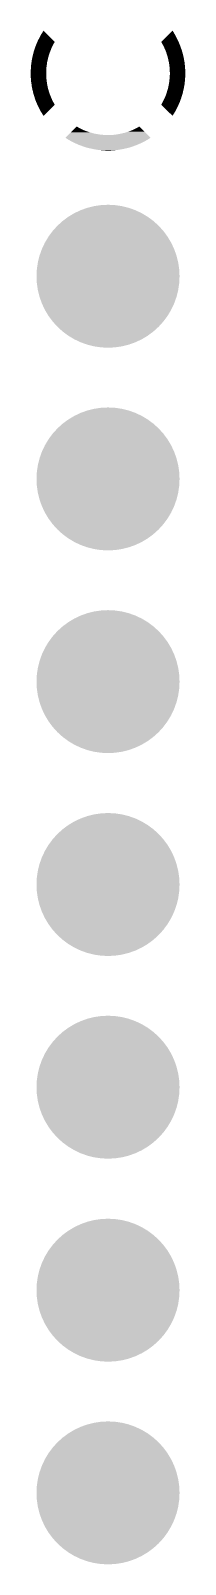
# Model space of a CAD drawing. Extents: x 295 to 953, y 10 to 290.
# Drawn here: x 504.38 to 505.9, y 160.37 to 175.49 of the extents above; entities that cross this region are included whole.
import ezdxf

# ---------------------------------------------------------------- set-up
doc = ezdxf.new("R2010")
doc.units = 0
doc.header["$LTSCALE"] = 5
doc.header["$MEASUREMENT"] = 0
doc.layers.get('0').update_dxf_attribs({"linetype": 'CONTINUOUS', "lineweight": 25})

msp = doc.modelspace()

# ---------------------------------------------------------------- linework, layer by layer
at = {"const_width": 0.705}
for points in [[(504.787, 173.071, 1), (505.492, 173.071, 1)], [(504.787, 171.072, 1), (505.492, 171.072, 1)], [(504.787, 169.073, 1), (505.492, 169.073, 1)], [(504.787, 167.072, 1), (505.492, 167.072, 1)], [(504.787, 165.073, 1), (505.492, 165.073, 1)], [(504.787, 163.071, 1), (505.492, 163.071, 1)], [(504.787, 161.072, 1), (505.492, 161.072, 1)]]:
    msp.add_lwpolyline(points, format="xyb", close=True, dxfattribs=at)
for points in [[(504.464, 175.425), (504.483, 175.46), (504.571, 175.425), (504.537, 175.46)], [(504.483, 175.46), (504.504, 175.493), (504.537, 175.46), (504.504, 175.493)], [(505.731, 175.449), (505.765, 175.483), (505.802, 175.449), (505.782, 175.483)], [(505.765, 175.483), (505.775, 175.493), (505.782, 175.483), (505.775, 175.493)], [(504.408, 175.287), (504.417, 175.317), (504.569, 175.287), (504.581, 175.317)], [(504.417, 175.317), (504.418, 175.32), (504.581, 175.317), (504.582, 175.32)], [(504.418, 175.32), (504.43, 175.352), (504.582, 175.32), (504.597, 175.352)], [(504.43, 175.352), (504.431, 175.354), (504.597, 175.352), (504.598, 175.354)], [(504.431, 175.354), (504.443, 175.382), (504.598, 175.354), (504.614, 175.382)], [(504.443, 175.382), (504.446, 175.39), (504.614, 175.382), (504.607, 175.39)], [(504.446, 175.39), (504.464, 175.425), (504.607, 175.39), (504.571, 175.425)], [(505.664, 175.382), (505.696, 175.414), (505.835, 175.382), (505.82, 175.414)], [(505.666, 175.379), (505.664, 175.382), (505.837, 175.379), (505.835, 175.382)], [(505.668, 175.375), (505.666, 175.379), (505.838, 175.375), (505.837, 175.379)], [(505.685, 175.344), (505.668, 175.375), (505.851, 175.344), (505.838, 175.375)], [(505.686, 175.342), (505.685, 175.344), (505.852, 175.342), (505.851, 175.344)], [(505.7, 175.312), (505.686, 175.342), (505.862, 175.312), (505.852, 175.342)], [(505.696, 175.414), (505.731, 175.449), (505.82, 175.414), (505.802, 175.449)], [(505.703, 175.305), (505.7, 175.312), (505.865, 175.305), (505.862, 175.312)], [(505.713, 175.28), (505.703, 175.305), (505.872, 175.28), (505.865, 175.305)], [(504.381, 175.151), (504.383, 175.163), (504.535, 175.151), (504.537, 175.163)], [(504.383, 175.163), (504.386, 175.186), (504.537, 175.163), (504.54, 175.186)], [(504.386, 175.186), (504.388, 175.202), (504.54, 175.186), (504.544, 175.202)], [(504.388, 175.202), (504.392, 175.22), (504.544, 175.202), (504.548, 175.22)], [(504.392, 175.22), (504.396, 175.241), (504.548, 175.22), (504.554, 175.241)], [(504.396, 175.241), (504.399, 175.254), (504.554, 175.241), (504.557, 175.254)], [(504.399, 175.254), (504.406, 175.279), (504.557, 175.254), (504.566, 175.279)], [(504.406, 175.279), (504.408, 175.287), (504.566, 175.279), (504.569, 175.287)], [(505.717, 175.267), (505.713, 175.28), (505.876, 175.267), (505.872, 175.28)], [(505.724, 175.246), (505.717, 175.267), (505.881, 175.246), (505.876, 175.267)], [(505.728, 175.229), (505.724, 175.246), (505.885, 175.229), (505.881, 175.246)], [(505.733, 175.212), (505.728, 175.229), (505.888, 175.212), (505.885, 175.229)], [(505.737, 175.19), (505.733, 175.212), (505.892, 175.19), (505.888, 175.212)], [(505.74, 175.178), (505.737, 175.19), (505.894, 175.178), (505.892, 175.19)], [(505.744, 175.151), (505.74, 175.178), (505.897, 175.151), (505.894, 175.178)], [(504.377, 175.085), (504.379, 175.116), (504.53, 175.085), (504.531, 175.116)], [(504.377, 175.081), (504.377, 175.085), (504.53, 175.081), (504.53, 175.085)], [(504.377, 175.073), (504.377, 175.081), (504.53, 175.073), (504.53, 175.081)], [(504.378, 175.038), (504.377, 175.073), (504.531, 175.038), (504.53, 175.073)], [(504.378, 175.033), (504.378, 175.038), (504.531, 175.033), (504.531, 175.038)], [(504.381, 175.003), (504.378, 175.033), (504.534, 175.003), (504.531, 175.033)], [(504.379, 175.124), (504.381, 175.151), (504.532, 175.124), (504.535, 175.151)], [(504.379, 175.116), (504.379, 175.124), (504.531, 175.116), (504.532, 175.124)], [(504.381, 174.994), (504.381, 175.003), (504.535, 174.994), (504.534, 175.003)], [(505.745, 175.143), (505.744, 175.151), (505.898, 175.143), (505.897, 175.151)], [(505.744, 174.995), (505.746, 175.021), (505.897, 174.995), (505.899, 175.021)], [(505.747, 175.112), (505.745, 175.143), (505.9, 175.112), (505.898, 175.143)], [(505.746, 175.021), (505.747, 175.03), (505.899, 175.021), (505.9, 175.03)], [(505.748, 175.108), (505.747, 175.112), (505.9, 175.108), (505.9, 175.112)], [(505.747, 175.03), (505.749, 175.061), (505.9, 175.03), (505.901, 175.061)], [(505.749, 175.073), (505.748, 175.108), (505.901, 175.073), (505.9, 175.108)], [(505.749, 175.065), (505.749, 175.073), (505.901, 175.065), (505.901, 175.073)], [(505.749, 175.061), (505.749, 175.065), (505.901, 175.061), (505.901, 175.065)], [(504.385, 174.968), (504.381, 174.994), (504.539, 174.968), (504.535, 174.994)], [(504.386, 174.955), (504.385, 174.968), (504.541, 174.955), (504.539, 174.968)], [(504.39, 174.933), (504.386, 174.955), (504.546, 174.933), (504.541, 174.955)], [(504.393, 174.916), (504.39, 174.933), (504.55, 174.916), (504.546, 174.933)], [(504.398, 174.899), (504.393, 174.916), (504.555, 174.899), (504.55, 174.916)], [(504.402, 174.878), (504.398, 174.899), (504.562, 174.878), (504.555, 174.899)], [(504.406, 174.866), (504.402, 174.878), (504.566, 174.866), (504.562, 174.878)], [(504.414, 174.84), (504.406, 174.866), (504.576, 174.84), (504.566, 174.866)], [(505.698, 174.829), (505.71, 174.858), (505.861, 174.829), (505.87, 174.858)], [(505.71, 174.858), (505.713, 174.866), (505.87, 174.858), (505.873, 174.866)], [(505.713, 174.866), (505.721, 174.892), (505.873, 174.866), (505.879, 174.892)], [(505.721, 174.892), (505.725, 174.905), (505.879, 174.892), (505.882, 174.905)], [(505.725, 174.905), (505.731, 174.925), (505.882, 174.905), (505.887, 174.925)], [(505.731, 174.925), (505.735, 174.943), (505.887, 174.925), (505.89, 174.943)], [(505.735, 174.943), (505.738, 174.96), (505.89, 174.943), (505.893, 174.96)], [(505.738, 174.96), (505.742, 174.982), (505.893, 174.96), (505.896, 174.982)], [(505.742, 174.982), (505.744, 174.995), (505.896, 174.982), (505.897, 174.995)], [(504.416, 174.833), (504.414, 174.84), (504.579, 174.833), (504.576, 174.84)], [(504.426, 174.803), (504.416, 174.833), (504.592, 174.803), (504.579, 174.833)], [(504.427, 174.801), (504.426, 174.803), (504.593, 174.801), (504.592, 174.803)], [(504.44, 174.77), (504.427, 174.801), (504.61, 174.77), (504.593, 174.801)], [(504.441, 174.767), (504.44, 174.77), (504.612, 174.767), (504.61, 174.77)], [(504.443, 174.763), (504.441, 174.767), (504.614, 174.763), (504.612, 174.767)], [(504.458, 174.731), (504.443, 174.763), (504.582, 174.731), (504.614, 174.763)], [(504.477, 174.696), (504.458, 174.731), (504.547, 174.696), (504.582, 174.731)], [(505.664, 174.763), (505.68, 174.792), (505.835, 174.763), (505.848, 174.792)], [(505.672, 174.756), (505.664, 174.763), (505.832, 174.756), (505.835, 174.763)], [(505.707, 174.72), (505.672, 174.756), (505.815, 174.72), (505.832, 174.756)], [(505.68, 174.792), (505.681, 174.794), (505.848, 174.792), (505.848, 174.794)], [(505.681, 174.794), (505.697, 174.826), (505.848, 174.794), (505.86, 174.826)], [(505.697, 174.826), (505.698, 174.829), (505.86, 174.826), (505.861, 174.829)], [(505.742, 174.686), (505.707, 174.72), (505.796, 174.686), (505.815, 174.72)], [(504.497, 174.663), (504.477, 174.696), (504.514, 174.663), (504.547, 174.696)], [(504.504, 174.653), (504.497, 174.663), (504.504, 174.653), (504.514, 174.663)], [(505.775, 174.653), (505.742, 174.686), (505.775, 174.653), (505.796, 174.686)], [(504.719, 174.437), (504.745, 174.463), (505.559, 174.437), (505.533, 174.463)], [(504.74, 174.424), (504.719, 174.437), (505.539, 174.424), (505.559, 174.437)], [(504.752, 174.416), (504.74, 174.424), (505.526, 174.416), (505.539, 174.424)], [(504.745, 174.463), (504.747, 174.465), (505.131, 174.463), (505.096, 174.465)], [(504.747, 174.465), (504.75, 174.468), (505.096, 174.465), (505.061, 174.468)], [(504.75, 174.468), (504.756, 174.474), (505.061, 174.468), (505.026, 174.474)], [(504.774, 174.404), (504.752, 174.416), (505.505, 174.404), (505.526, 174.416)], [(504.756, 174.474), (504.763, 174.481), (505.026, 174.474), (504.992, 174.481)], [(504.763, 174.481), (504.773, 174.491), (504.992, 174.481), (504.958, 174.491)], [(504.773, 174.491), (504.784, 174.502), (504.958, 174.491), (504.925, 174.502)], [(504.787, 174.397), (504.774, 174.404), (505.491, 174.397), (505.505, 174.404)], [(504.784, 174.502), (504.797, 174.515), (504.925, 174.502), (504.892, 174.515)], [(504.809, 174.386), (504.787, 174.397), (505.47, 174.386), (505.491, 174.397)], [(504.797, 174.515), (504.813, 174.531), (504.892, 174.515), (504.86, 174.531)], [(504.813, 174.531), (504.83, 174.548), (504.86, 174.531), (504.83, 174.548)], [(505.131, 174.463), (505.166, 174.464), (505.533, 174.463), (505.533, 174.464)], [(505.166, 174.464), (505.202, 174.466), (505.533, 174.464), (505.53, 174.466)], [(505.202, 174.466), (505.236, 174.471), (505.53, 174.466), (505.525, 174.471)], [(505.236, 174.471), (505.271, 174.478), (505.525, 174.471), (505.519, 174.478)], [(505.271, 174.478), (505.305, 174.486), (505.519, 174.478), (505.51, 174.486)], [(505.305, 174.486), (505.339, 174.497), (505.51, 174.486), (505.5, 174.497)], [(505.339, 174.497), (505.372, 174.509), (505.5, 174.497), (505.487, 174.509)], [(505.372, 174.509), (505.404, 174.524), (505.487, 174.509), (505.473, 174.524)], [(505.404, 174.524), (505.435, 174.54), (505.473, 174.524), (505.457, 174.54)], [(505.435, 174.54), (505.449, 174.548), (505.457, 174.54), (505.449, 174.548)], [(504.822, 174.38), (504.809, 174.386), (505.456, 174.38), (505.47, 174.386)], [(504.845, 174.37), (504.822, 174.38), (505.434, 174.37), (505.456, 174.38)], [(504.858, 174.364), (504.845, 174.37), (505.419, 174.364), (505.434, 174.37)], [(504.882, 174.356), (504.858, 174.364), (505.397, 174.356), (505.419, 174.364)], [(504.895, 174.351), (504.882, 174.356), (505.382, 174.351), (505.397, 174.356)], [(504.919, 174.343), (504.895, 174.351), (505.36, 174.343), (505.382, 174.351)], [(504.933, 174.339), (504.919, 174.343), (505.345, 174.339), (505.36, 174.343)], [(504.957, 174.333), (504.933, 174.339), (505.322, 174.333), (505.345, 174.339)], [(504.971, 174.33), (504.957, 174.333), (505.306, 174.33), (505.322, 174.333)], [(504.996, 174.325), (504.971, 174.33), (505.284, 174.325), (505.306, 174.33)], [(505.01, 174.322), (504.996, 174.325), (505.267, 174.322), (505.284, 174.325)], [(505.035, 174.318), (505.01, 174.322), (505.245, 174.318), (505.267, 174.322)], [(505.049, 174.316), (505.035, 174.318), (505.228, 174.316), (505.245, 174.318)], [(505.075, 174.314), (505.049, 174.316), (505.206, 174.314), (505.228, 174.316)], [(505.088, 174.312), (505.075, 174.314), (505.187, 174.312), (505.206, 174.314)], [(505.118, 174.311), (505.088, 174.312), (505.166, 174.311), (505.187, 174.312)], [(505.127, 174.311), (505.118, 174.311), (505.127, 174.311), (505.166, 174.311)]]:
    msp.add_solid(points)

doc.saveas('drawing.dxf')
